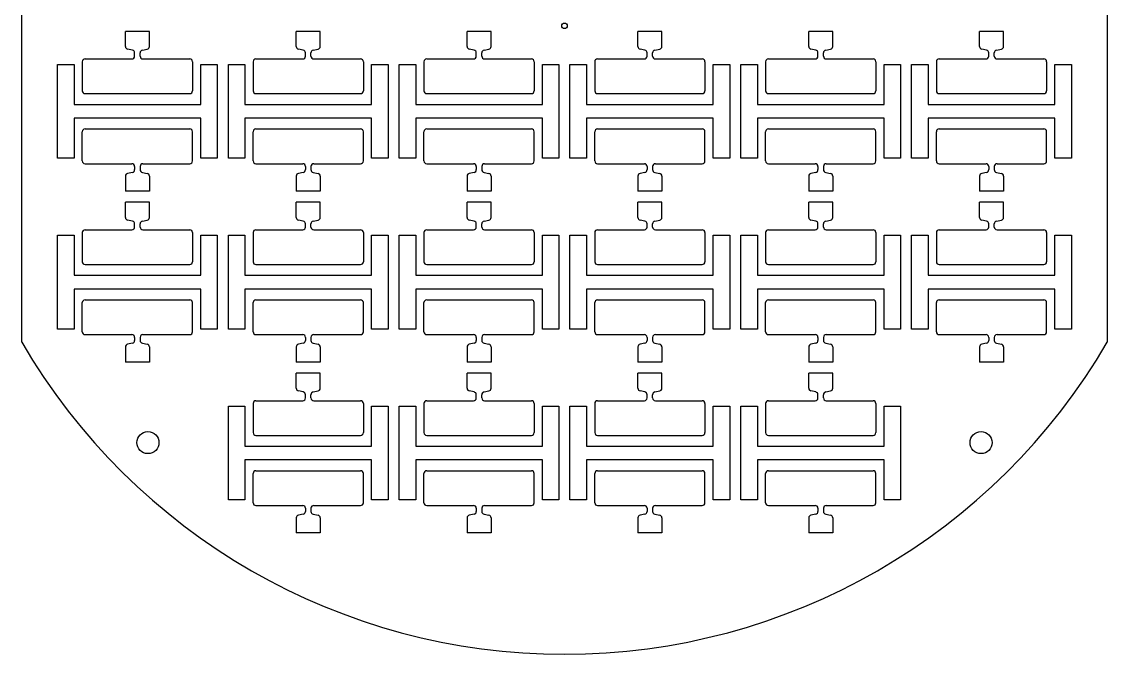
# Model space of a CAD drawing. Header units: millimetres. Extents: x 2005 to 2202, y 1694 to 1922.
# Drawn here: x 2005.4 to 2202.4, y 1693.7 to 1808.5 of the extents above; entities that cross this region are included whole.
import ezdxf

# ---------------------------------------------------------------- set-up
doc = ezdxf.new("R2010")
doc.units = ezdxf.units.MM
for name, color, linetype in [('mask_hole', 80, 'Continuous'), ('mask_outline', 10, 'Continuous'), ('mask_stencil', 30, 'Continuous')]:
    doc.layers.add(name, color=color, linetype=linetype)

msp = doc.modelspace()

# ---------------------------------------------------------------- linework, layer by layer
at = {"layer": 'mask_hole'}
for centre, radius in [((2103.89, 1807.73), 0.5), ((2028.29, 1732.13), 2), ((2179.49, 1732.13), 2)]:
    msp.add_circle(centre, radius, dxfattribs=at)
at = {"layer": 'mask_outline'}
for p, q in [((2005.39, 1750.33), (2005.39, 1865.13)), ((2202.39, 1865.11), (2202.39, 1750.34))]:
    msp.add_line(p, q, dxfattribs=at)
msp.add_arc((2103.89, 1807.73), 114, 210.2314, 329.7768, dxfattribs=at)
at = {"layer": 'mask_stencil'}
for p, q in [((2028.57, 1806.73), (2024.22, 1806.73)), ((2024.22, 1803.98), (2024.22, 1806.73)), ((2028.57, 1803.98), (2028.57, 1806.73)), ((2059.57, 1806.73), (2055.22, 1806.73)), ((2055.22, 1803.98), (2055.22, 1806.73)), ((2059.57, 1803.98), (2059.57, 1806.73)), ((2090.57, 1806.73), (2086.22, 1806.73)), ((2086.22, 1803.98), (2086.22, 1806.73)), ((2090.57, 1803.98), (2090.57, 1806.73)), ((2121.57, 1806.73), (2117.22, 1806.73)), ((2117.22, 1803.98), (2117.22, 1806.73)), ((2121.57, 1803.98), (2121.57, 1806.73)), ((2152.57, 1806.73), (2148.22, 1806.73)), ((2148.22, 1803.98), (2148.22, 1806.73)), ((2152.57, 1803.98), (2152.57, 1806.73)), ((2183.57, 1806.73), (2179.22, 1806.73)), ((2179.22, 1803.98), (2179.22, 1806.73)), ((2183.57, 1803.98), (2183.57, 1806.73)), ((2025.5, 1803.31), (2024.62, 1803.49)), ((2025.89, 1802.23), (2025.89, 1802.82)), ((2026.89, 1802.23), (2026.89, 1802.82)), ((2027.29, 1803.31), (2028.17, 1803.49)), ((2056.5, 1803.31), (2055.62, 1803.49)), ((2056.89, 1802.23), (2056.89, 1802.82)), ((2057.89, 1802.23), (2057.89, 1802.82)), ((2058.29, 1803.31), (2059.17, 1803.49)), ((2087.5, 1803.31), (2086.62, 1803.49)), ((2087.89, 1802.23), (2087.89, 1802.82)), ((2088.89, 1802.23), (2088.89, 1802.82)), ((2089.29, 1803.31), (2090.17, 1803.49)), ((2118.5, 1803.31), (2117.62, 1803.49)), ((2118.89, 1802.23), (2118.89, 1802.82)), ((2119.89, 1802.23), (2119.89, 1802.82)), ((2120.29, 1803.31), (2121.17, 1803.49)), ((2149.5, 1803.31), (2148.62, 1803.49)), ((2149.89, 1802.23), (2149.89, 1802.82)), ((2150.89, 1802.23), (2150.89, 1802.82)), ((2151.29, 1803.31), (2152.17, 1803.49)), ((2180.5, 1803.31), (2179.62, 1803.49)), ((2180.89, 1802.23), (2180.89, 1802.82)), ((2181.89, 1802.23), (2181.89, 1802.82)), ((2182.29, 1803.31), (2183.17, 1803.49)), ((2011.89, 1800.73), (2014.89, 1800.73)), ((2011.89, 1783.73), (2011.89, 1800.73)), ((2014.89, 1800.73), (2014.89, 1793.48)), ((2016.39, 1801.23), (2016.39, 1795.93)), ((2016.89, 1801.73), (2025.39, 1801.73)), ((2027.39, 1801.73), (2035.89, 1801.73)), ((2036.39, 1801.23), (2036.39, 1795.93)), ((2037.89, 1793.48), (2037.89, 1800.73)), ((2037.89, 1800.73), (2040.89, 1800.73)), ((2040.89, 1800.73), (2040.89, 1783.73)), ((2042.89, 1800.73), (2045.89, 1800.73)), ((2042.89, 1783.73), (2042.89, 1800.73)), ((2045.89, 1800.73), (2045.89, 1793.48)), ((2047.39, 1801.23), (2047.39, 1795.93)), ((2047.89, 1801.73), (2056.39, 1801.73)), ((2058.39, 1801.73), (2066.89, 1801.73)), ((2067.39, 1801.23), (2067.39, 1795.93)), ((2068.89, 1793.48), (2068.89, 1800.73)), ((2068.89, 1800.73), (2071.89, 1800.73)), ((2071.89, 1800.73), (2071.89, 1783.73)), ((2073.89, 1800.73), (2076.89, 1800.73)), ((2073.89, 1783.73), (2073.89, 1800.73)), ((2076.89, 1800.73), (2076.89, 1793.48)), ((2078.39, 1801.23), (2078.39, 1795.93)), ((2078.89, 1801.73), (2087.39, 1801.73)), ((2089.39, 1801.73), (2097.89, 1801.73)), ((2098.39, 1801.23), (2098.39, 1795.93)), ((2099.89, 1793.48), (2099.89, 1800.73)), ((2099.89, 1800.73), (2102.89, 1800.73)), ((2102.89, 1800.73), (2102.89, 1783.73)), ((2104.89, 1800.73), (2107.89, 1800.73)), ((2104.89, 1783.73), (2104.89, 1800.73)), ((2107.89, 1800.73), (2107.89, 1793.48)), ((2109.39, 1801.23), (2109.39, 1795.93)), ((2109.89, 1801.73), (2118.39, 1801.73)), ((2120.39, 1801.73), (2128.89, 1801.73)), ((2129.39, 1801.23), (2129.39, 1795.93)), ((2130.89, 1793.48), (2130.89, 1800.73)), ((2130.89, 1800.73), (2133.89, 1800.73)), ((2133.89, 1800.73), (2133.89, 1783.73)), ((2135.89, 1800.73), (2138.89, 1800.73)), ((2135.89, 1783.73), (2135.89, 1800.73)), ((2138.89, 1800.73), (2138.89, 1793.48)), ((2140.39, 1801.23), (2140.39, 1795.93)), ((2140.89, 1801.73), (2149.39, 1801.73)), ((2151.39, 1801.73), (2159.89, 1801.73)), ((2160.39, 1801.23), (2160.39, 1795.93)), ((2161.89, 1793.48), (2161.89, 1800.73)), ((2161.89, 1800.73), (2164.89, 1800.73)), ((2164.89, 1800.73), (2164.89, 1783.73)), ((2166.89, 1800.73), (2169.89, 1800.73)), ((2166.89, 1783.73), (2166.89, 1800.73)), ((2169.89, 1800.73), (2169.89, 1793.48)), ((2171.39, 1801.23), (2171.39, 1795.93)), ((2171.89, 1801.73), (2180.39, 1801.73)), ((2182.39, 1801.73), (2190.89, 1801.73)), ((2191.39, 1801.23), (2191.39, 1795.93)), ((2192.89, 1793.48), (2192.89, 1800.73)), ((2192.89, 1800.73), (2195.89, 1800.73)), ((2195.89, 1800.73), (2195.89, 1783.73)), ((2016.89, 1795.43), (2035.89, 1795.43)), ((2047.89, 1795.43), (2066.89, 1795.43)), ((2078.89, 1795.43), (2097.89, 1795.43)), ((2109.89, 1795.43), (2128.89, 1795.43)), ((2140.89, 1795.43), (2159.89, 1795.43)), ((2171.89, 1795.43), (2190.89, 1795.43)), ((2014.89, 1793.48), (2037.89, 1793.48)), ((2045.89, 1793.48), (2068.89, 1793.48)), ((2076.89, 1793.48), (2099.89, 1793.48)), ((2107.89, 1793.48), (2130.89, 1793.48)), ((2138.89, 1793.48), (2161.89, 1793.48)), ((2169.89, 1793.48), (2192.89, 1793.48)), ((2037.89, 1790.98), (2014.89, 1790.98)), ((2014.89, 1790.98), (2014.89, 1783.73)), ((2037.89, 1783.73), (2037.89, 1790.98)), ((2068.89, 1790.98), (2045.89, 1790.98)), ((2045.89, 1790.98), (2045.89, 1783.73)), ((2068.89, 1783.73), (2068.89, 1790.98)), ((2099.89, 1790.98), (2076.89, 1790.98)), ((2076.89, 1790.98), (2076.89, 1783.73)), ((2099.89, 1783.73), (2099.89, 1790.98)), ((2130.89, 1790.98), (2107.89, 1790.98)), ((2107.89, 1790.98), (2107.89, 1783.73)), ((2130.89, 1783.73), (2130.89, 1790.98)), ((2161.89, 1790.98), (2138.89, 1790.98)), ((2138.89, 1790.98), (2138.89, 1783.73)), ((2161.89, 1783.73), (2161.89, 1790.98)), ((2192.89, 1790.98), (2169.89, 1790.98)), ((2169.89, 1790.98), (2169.89, 1783.73)), ((2192.89, 1783.73), (2192.89, 1790.98)), ((2016.89, 1789.02), (2035.89, 1789.02)), ((2047.89, 1789.02), (2066.89, 1789.02)), ((2078.89, 1789.02), (2097.89, 1789.02)), ((2109.89, 1789.02), (2128.89, 1789.02)), ((2140.89, 1789.02), (2159.89, 1789.02)), ((2171.89, 1789.02), (2190.89, 1789.02)), ((2016.39, 1783.22), (2016.39, 1788.52)), ((2036.39, 1783.22), (2036.39, 1788.52)), ((2047.39, 1783.22), (2047.39, 1788.52)), ((2067.39, 1783.22), (2067.39, 1788.52)), ((2078.39, 1783.22), (2078.39, 1788.52)), ((2098.39, 1783.22), (2098.39, 1788.52)), ((2109.39, 1783.22), (2109.39, 1788.52)), ((2129.39, 1783.22), (2129.39, 1788.52)), ((2140.39, 1783.22), (2140.39, 1788.52)), ((2160.39, 1783.22), (2160.39, 1788.52)), ((2171.39, 1783.22), (2171.39, 1788.52)), ((2191.39, 1783.22), (2191.39, 1788.52)), ((2014.89, 1783.73), (2011.89, 1783.73)), ((2040.89, 1783.73), (2037.89, 1783.73)), ((2045.89, 1783.73), (2042.89, 1783.73)), ((2071.89, 1783.73), (2068.89, 1783.73)), ((2076.89, 1783.73), (2073.89, 1783.73)), ((2102.89, 1783.73), (2099.89, 1783.73)), ((2107.89, 1783.73), (2104.89, 1783.73)), ((2133.89, 1783.73), (2130.89, 1783.73)), ((2138.89, 1783.73), (2135.89, 1783.73)), ((2164.89, 1783.73), (2161.89, 1783.73)), ((2169.89, 1783.73), (2166.89, 1783.73)), ((2195.89, 1783.73), (2192.89, 1783.73)), ((2016.89, 1782.72), (2025.39, 1782.72)), ((2025.5, 1781.15), (2024.62, 1780.97)), ((2025.89, 1782.22), (2025.89, 1781.64)), ((2026.89, 1782.22), (2026.89, 1781.64)), ((2027.29, 1781.15), (2028.17, 1780.97)), ((2027.39, 1782.72), (2035.89, 1782.72)), ((2047.89, 1782.72), (2056.39, 1782.72)), ((2056.5, 1781.15), (2055.62, 1780.97)), ((2056.89, 1782.22), (2056.89, 1781.64)), ((2057.89, 1782.22), (2057.89, 1781.64)), ((2058.29, 1781.15), (2059.17, 1780.97)), ((2058.39, 1782.72), (2066.89, 1782.72)), ((2078.89, 1782.72), (2087.39, 1782.72)), ((2087.5, 1781.15), (2086.62, 1780.97)), ((2087.89, 1782.22), (2087.89, 1781.64)), ((2088.89, 1782.22), (2088.89, 1781.64)), ((2089.29, 1781.15), (2090.17, 1780.97)), ((2089.39, 1782.72), (2097.89, 1782.72)), ((2109.89, 1782.72), (2118.39, 1782.72)), ((2118.5, 1781.15), (2117.62, 1780.97)), ((2118.89, 1782.22), (2118.89, 1781.64)), ((2119.89, 1782.22), (2119.89, 1781.64)), ((2120.29, 1781.15), (2121.17, 1780.97)), ((2120.39, 1782.72), (2128.89, 1782.72)), ((2140.89, 1782.72), (2149.39, 1782.72)), ((2149.5, 1781.15), (2148.62, 1780.97)), ((2149.89, 1782.22), (2149.89, 1781.64)), ((2150.89, 1782.22), (2150.89, 1781.64)), ((2151.29, 1781.15), (2152.17, 1780.97)), ((2151.39, 1782.72), (2159.89, 1782.72)), ((2171.89, 1782.72), (2180.39, 1782.72)), ((2180.5, 1781.15), (2179.62, 1780.97)), ((2180.89, 1782.22), (2180.89, 1781.64)), ((2181.89, 1782.22), (2181.89, 1781.64)), ((2182.29, 1781.15), (2183.17, 1780.97)), ((2182.39, 1782.72), (2190.89, 1782.72)), ((2024.22, 1780.48), (2024.22, 1777.73)), ((2028.57, 1780.48), (2028.57, 1777.73)), ((2055.22, 1780.48), (2055.22, 1777.73)), ((2059.57, 1780.48), (2059.57, 1777.73)), ((2086.22, 1780.48), (2086.22, 1777.73)), ((2090.57, 1780.48), (2090.57, 1777.73)), ((2117.22, 1780.48), (2117.22, 1777.73)), ((2121.57, 1780.48), (2121.57, 1777.73)), ((2148.22, 1780.48), (2148.22, 1777.73)), ((2152.57, 1780.48), (2152.57, 1777.73)), ((2179.22, 1780.48), (2179.22, 1777.73)), ((2183.57, 1780.48), (2183.57, 1777.73)), ((2028.57, 1777.73), (2024.22, 1777.73)), ((2059.57, 1777.73), (2055.22, 1777.73)), ((2090.57, 1777.73), (2086.22, 1777.73)), ((2121.57, 1777.73), (2117.22, 1777.73)), ((2152.57, 1777.73), (2148.22, 1777.73)), ((2183.57, 1777.73), (2179.22, 1777.73)), ((2028.57, 1775.73), (2024.22, 1775.73)), ((2024.22, 1772.98), (2024.22, 1775.73)), ((2028.57, 1772.98), (2028.57, 1775.73)), ((2059.57, 1775.73), (2055.22, 1775.73)), ((2055.22, 1772.98), (2055.22, 1775.73)), ((2059.57, 1772.98), (2059.57, 1775.73)), ((2090.57, 1775.73), (2086.22, 1775.73)), ((2086.22, 1772.98), (2086.22, 1775.73)), ((2090.57, 1772.98), (2090.57, 1775.73)), ((2121.57, 1775.73), (2117.22, 1775.73)), ((2117.22, 1772.98), (2117.22, 1775.73)), ((2121.57, 1772.98), (2121.57, 1775.73)), ((2152.57, 1775.73), (2148.22, 1775.73)), ((2148.22, 1772.98), (2148.22, 1775.73)), ((2152.57, 1772.98), (2152.57, 1775.73)), ((2183.57, 1775.73), (2179.22, 1775.73)), ((2179.22, 1772.98), (2179.22, 1775.73)), ((2183.57, 1772.98), (2183.57, 1775.73)), ((2025.5, 1772.31), (2024.62, 1772.49)), ((2025.89, 1771.23), (2025.89, 1771.82)), ((2026.89, 1771.23), (2026.89, 1771.82)), ((2027.29, 1772.31), (2028.17, 1772.49)), ((2056.5, 1772.31), (2055.62, 1772.49)), ((2056.89, 1771.23), (2056.89, 1771.82)), ((2057.89, 1771.23), (2057.89, 1771.82)), ((2058.29, 1772.31), (2059.17, 1772.49)), ((2087.5, 1772.31), (2086.62, 1772.49)), ((2087.89, 1771.23), (2087.89, 1771.82)), ((2088.89, 1771.23), (2088.89, 1771.82)), ((2089.29, 1772.31), (2090.17, 1772.49)), ((2118.5, 1772.31), (2117.62, 1772.49)), ((2118.89, 1771.23), (2118.89, 1771.82)), ((2119.89, 1771.23), (2119.89, 1771.82)), ((2120.29, 1772.31), (2121.17, 1772.49)), ((2149.5, 1772.31), (2148.62, 1772.49)), ((2149.89, 1771.23), (2149.89, 1771.82)), ((2150.89, 1771.23), (2150.89, 1771.82)), ((2151.29, 1772.31), (2152.17, 1772.49)), ((2180.5, 1772.31), (2179.62, 1772.49)), ((2180.89, 1771.23), (2180.89, 1771.82)), ((2181.89, 1771.23), (2181.89, 1771.82)), ((2182.29, 1772.31), (2183.17, 1772.49)), ((2011.89, 1769.73), (2014.89, 1769.73)), ((2011.89, 1752.73), (2011.89, 1769.73)), ((2014.89, 1769.73), (2014.89, 1762.48)), ((2016.39, 1770.23), (2016.39, 1764.93)), ((2016.89, 1770.73), (2025.39, 1770.73)), ((2027.39, 1770.73), (2035.89, 1770.73)), ((2036.39, 1770.23), (2036.39, 1764.93)), ((2037.89, 1762.48), (2037.89, 1769.73)), ((2037.89, 1769.73), (2040.89, 1769.73)), ((2040.89, 1769.73), (2040.89, 1752.73)), ((2042.89, 1769.73), (2045.89, 1769.73)), ((2042.89, 1752.73), (2042.89, 1769.73)), ((2045.89, 1769.73), (2045.89, 1762.48)), ((2047.39, 1770.23), (2047.39, 1764.93)), ((2047.89, 1770.73), (2056.39, 1770.73)), ((2058.39, 1770.73), (2066.89, 1770.73)), ((2067.39, 1770.23), (2067.39, 1764.93)), ((2068.89, 1762.48), (2068.89, 1769.73)), ((2068.89, 1769.73), (2071.89, 1769.73)), ((2071.89, 1769.73), (2071.89, 1752.73)), ((2073.89, 1769.73), (2076.89, 1769.73)), ((2073.89, 1752.73), (2073.89, 1769.73)), ((2076.89, 1769.73), (2076.89, 1762.48)), ((2078.39, 1770.23), (2078.39, 1764.93)), ((2078.89, 1770.73), (2087.39, 1770.73)), ((2089.39, 1770.73), (2097.89, 1770.73)), ((2098.39, 1770.23), (2098.39, 1764.93)), ((2099.89, 1762.48), (2099.89, 1769.73)), ((2099.89, 1769.73), (2102.89, 1769.73)), ((2102.89, 1769.73), (2102.89, 1752.73)), ((2104.89, 1769.73), (2107.89, 1769.73)), ((2104.89, 1752.73), (2104.89, 1769.73)), ((2107.89, 1769.73), (2107.89, 1762.48)), ((2109.39, 1770.23), (2109.39, 1764.93)), ((2109.89, 1770.73), (2118.39, 1770.73)), ((2120.39, 1770.73), (2128.89, 1770.73)), ((2129.39, 1770.23), (2129.39, 1764.93)), ((2130.89, 1762.48), (2130.89, 1769.73)), ((2130.89, 1769.73), (2133.89, 1769.73)), ((2133.89, 1769.73), (2133.89, 1752.73)), ((2135.89, 1769.73), (2138.89, 1769.73)), ((2135.89, 1752.73), (2135.89, 1769.73)), ((2138.89, 1769.73), (2138.89, 1762.48)), ((2140.39, 1770.23), (2140.39, 1764.93)), ((2140.89, 1770.73), (2149.39, 1770.73)), ((2151.39, 1770.73), (2159.89, 1770.73)), ((2160.39, 1770.23), (2160.39, 1764.93)), ((2161.89, 1762.48), (2161.89, 1769.73)), ((2161.89, 1769.73), (2164.89, 1769.73)), ((2164.89, 1769.73), (2164.89, 1752.73)), ((2166.89, 1769.73), (2169.89, 1769.73)), ((2166.89, 1752.73), (2166.89, 1769.73)), ((2169.89, 1769.73), (2169.89, 1762.48)), ((2171.39, 1770.23), (2171.39, 1764.93)), ((2171.89, 1770.73), (2180.39, 1770.73)), ((2182.39, 1770.73), (2190.89, 1770.73)), ((2191.39, 1770.23), (2191.39, 1764.93)), ((2192.89, 1762.48), (2192.89, 1769.73)), ((2192.89, 1769.73), (2195.89, 1769.73)), ((2195.89, 1769.73), (2195.89, 1752.73)), ((2016.89, 1764.43), (2035.89, 1764.43)), ((2047.89, 1764.43), (2066.89, 1764.43)), ((2078.89, 1764.43), (2097.89, 1764.43)), ((2109.89, 1764.43), (2128.89, 1764.43)), ((2140.89, 1764.43), (2159.89, 1764.43)), ((2171.89, 1764.43), (2190.89, 1764.43)), ((2014.89, 1762.48), (2037.89, 1762.48)), ((2045.89, 1762.48), (2068.89, 1762.48)), ((2076.89, 1762.48), (2099.89, 1762.48)), ((2107.89, 1762.48), (2130.89, 1762.48)), ((2138.89, 1762.48), (2161.89, 1762.48)), ((2169.89, 1762.48), (2192.89, 1762.48)), ((2037.89, 1759.98), (2014.89, 1759.98)), ((2014.89, 1759.98), (2014.89, 1752.73)), ((2037.89, 1752.73), (2037.89, 1759.98)), ((2068.89, 1759.98), (2045.89, 1759.98)), ((2045.89, 1759.98), (2045.89, 1752.73)), ((2068.89, 1752.73), (2068.89, 1759.98)), ((2099.89, 1759.98), (2076.89, 1759.98)), ((2076.89, 1759.98), (2076.89, 1752.73)), ((2099.89, 1752.73), (2099.89, 1759.98)), ((2130.89, 1759.98), (2107.89, 1759.98)), ((2107.89, 1759.98), (2107.89, 1752.73)), ((2130.89, 1752.73), (2130.89, 1759.98)), ((2161.89, 1759.98), (2138.89, 1759.98)), ((2138.89, 1759.98), (2138.89, 1752.73)), ((2161.89, 1752.73), (2161.89, 1759.98)), ((2192.89, 1759.98), (2169.89, 1759.98)), ((2169.89, 1759.98), (2169.89, 1752.73)), ((2192.89, 1752.73), (2192.89, 1759.98)), ((2016.39, 1752.22), (2016.39, 1757.52)), ((2016.89, 1758.02), (2035.89, 1758.02)), ((2036.39, 1752.22), (2036.39, 1757.52)), ((2047.39, 1752.22), (2047.39, 1757.52)), ((2047.89, 1758.02), (2066.89, 1758.02)), ((2067.39, 1752.22), (2067.39, 1757.52)), ((2078.39, 1752.22), (2078.39, 1757.52)), ((2078.89, 1758.02), (2097.89, 1758.02)), ((2098.39, 1752.22), (2098.39, 1757.52)), ((2109.39, 1752.22), (2109.39, 1757.52)), ((2109.89, 1758.02), (2128.89, 1758.02)), ((2129.39, 1752.22), (2129.39, 1757.52)), ((2140.39, 1752.22), (2140.39, 1757.52)), ((2140.89, 1758.02), (2159.89, 1758.02)), ((2160.39, 1752.22), (2160.39, 1757.52)), ((2171.39, 1752.22), (2171.39, 1757.52)), ((2171.89, 1758.02), (2190.89, 1758.02)), ((2191.39, 1752.22), (2191.39, 1757.52)), ((2014.89, 1752.73), (2011.89, 1752.73)), ((2016.89, 1751.72), (2025.39, 1751.72)), ((2027.39, 1751.72), (2035.89, 1751.72)), ((2040.89, 1752.73), (2037.89, 1752.73)), ((2045.89, 1752.73), (2042.89, 1752.73)), ((2047.89, 1751.72), (2056.39, 1751.72)), ((2058.39, 1751.72), (2066.89, 1751.72)), ((2071.89, 1752.73), (2068.89, 1752.73)), ((2076.89, 1752.73), (2073.89, 1752.73)), ((2078.89, 1751.72), (2087.39, 1751.72)), ((2089.39, 1751.72), (2097.89, 1751.72)), ((2102.89, 1752.73), (2099.89, 1752.73)), ((2107.89, 1752.73), (2104.89, 1752.73)), ((2109.89, 1751.72), (2118.39, 1751.72)), ((2120.39, 1751.72), (2128.89, 1751.72)), ((2133.89, 1752.73), (2130.89, 1752.73)), ((2138.89, 1752.73), (2135.89, 1752.73)), ((2140.89, 1751.72), (2149.39, 1751.72)), ((2151.39, 1751.72), (2159.89, 1751.72)), ((2164.89, 1752.73), (2161.89, 1752.73)), ((2169.89, 1752.73), (2166.89, 1752.73)), ((2171.89, 1751.72), (2180.39, 1751.72)), ((2182.39, 1751.72), (2190.89, 1751.72)), ((2195.89, 1752.73), (2192.89, 1752.73)), ((2024.22, 1749.48), (2024.22, 1746.73)), ((2025.5, 1750.15), (2024.62, 1749.97)), ((2025.89, 1751.22), (2025.89, 1750.64)), ((2026.89, 1751.22), (2026.89, 1750.64)), ((2027.29, 1750.15), (2028.17, 1749.97)), ((2028.57, 1749.48), (2028.57, 1746.73)), ((2055.22, 1749.48), (2055.22, 1746.73)), ((2056.5, 1750.15), (2055.62, 1749.97)), ((2056.89, 1751.22), (2056.89, 1750.64)), ((2057.89, 1751.22), (2057.89, 1750.64)), ((2058.29, 1750.15), (2059.17, 1749.97)), ((2059.57, 1749.48), (2059.57, 1746.73)), ((2086.22, 1749.48), (2086.22, 1746.73)), ((2087.5, 1750.15), (2086.62, 1749.97)), ((2087.89, 1751.22), (2087.89, 1750.64)), ((2088.89, 1751.22), (2088.89, 1750.64)), ((2089.29, 1750.15), (2090.17, 1749.97)), ((2090.57, 1749.48), (2090.57, 1746.73)), ((2117.22, 1749.48), (2117.22, 1746.73)), ((2118.5, 1750.15), (2117.62, 1749.97)), ((2118.89, 1751.22), (2118.89, 1750.64)), ((2119.89, 1751.22), (2119.89, 1750.64)), ((2120.29, 1750.15), (2121.17, 1749.97)), ((2121.57, 1749.48), (2121.57, 1746.73)), ((2148.22, 1749.48), (2148.22, 1746.73)), ((2149.5, 1750.15), (2148.62, 1749.97)), ((2149.89, 1751.22), (2149.89, 1750.64)), ((2150.89, 1751.22), (2150.89, 1750.64)), ((2151.29, 1750.15), (2152.17, 1749.97)), ((2152.57, 1749.48), (2152.57, 1746.73)), ((2179.22, 1749.48), (2179.22, 1746.73)), ((2180.5, 1750.15), (2179.62, 1749.97)), ((2180.89, 1751.22), (2180.89, 1750.64)), ((2181.89, 1751.22), (2181.89, 1750.64)), ((2182.29, 1750.15), (2183.17, 1749.97)), ((2183.57, 1749.48), (2183.57, 1746.73)), ((2028.57, 1746.73), (2024.22, 1746.73)), ((2059.57, 1746.73), (2055.22, 1746.73)), ((2090.57, 1746.73), (2086.22, 1746.73)), ((2121.57, 1746.73), (2117.22, 1746.73)), ((2152.57, 1746.73), (2148.22, 1746.73)), ((2183.57, 1746.73), (2179.22, 1746.73)), ((2059.57, 1744.73), (2055.22, 1744.73)), ((2055.22, 1741.98), (2055.22, 1744.73)), ((2059.57, 1741.98), (2059.57, 1744.73)), ((2090.57, 1744.73), (2086.22, 1744.73)), ((2086.22, 1741.98), (2086.22, 1744.73)), ((2090.57, 1741.98), (2090.57, 1744.73)), ((2121.57, 1744.73), (2117.22, 1744.73)), ((2117.22, 1741.98), (2117.22, 1744.73)), ((2121.57, 1741.98), (2121.57, 1744.73)), ((2152.57, 1744.73), (2148.22, 1744.73)), ((2148.22, 1741.98), (2148.22, 1744.73)), ((2152.57, 1741.98), (2152.57, 1744.73)), ((2056.5, 1741.31), (2055.62, 1741.49)), ((2058.29, 1741.31), (2059.17, 1741.49)), ((2087.5, 1741.31), (2086.62, 1741.49)), ((2089.29, 1741.31), (2090.17, 1741.49)), ((2118.5, 1741.31), (2117.62, 1741.49)), ((2120.29, 1741.31), (2121.17, 1741.49)), ((2149.5, 1741.31), (2148.62, 1741.49)), ((2151.29, 1741.31), (2152.17, 1741.49)), ((2047.89, 1739.73), (2056.39, 1739.73)), ((2056.89, 1740.23), (2056.89, 1740.82)), ((2057.89, 1740.23), (2057.89, 1740.82)), ((2058.39, 1739.73), (2066.89, 1739.73)), ((2078.89, 1739.73), (2087.39, 1739.73)), ((2087.89, 1740.23), (2087.89, 1740.82)), ((2088.89, 1740.23), (2088.89, 1740.82)), ((2089.39, 1739.73), (2097.89, 1739.73)), ((2109.89, 1739.73), (2118.39, 1739.73)), ((2118.89, 1740.23), (2118.89, 1740.82)), ((2119.89, 1740.23), (2119.89, 1740.82)), ((2120.39, 1739.73), (2128.89, 1739.73)), ((2140.89, 1739.73), (2149.39, 1739.73)), ((2149.89, 1740.23), (2149.89, 1740.82)), ((2150.89, 1740.23), (2150.89, 1740.82)), ((2151.39, 1739.73), (2159.89, 1739.73)), ((2042.89, 1738.73), (2045.89, 1738.73)), ((2042.89, 1721.73), (2042.89, 1738.73)), ((2045.89, 1738.73), (2045.89, 1731.48)), ((2047.39, 1739.23), (2047.39, 1733.93)), ((2067.39, 1739.23), (2067.39, 1733.93)), ((2068.89, 1731.48), (2068.89, 1738.73)), ((2068.89, 1738.73), (2071.89, 1738.73)), ((2071.89, 1738.73), (2071.89, 1721.73)), ((2073.89, 1738.73), (2076.89, 1738.73)), ((2073.89, 1721.73), (2073.89, 1738.73)), ((2076.89, 1738.73), (2076.89, 1731.48)), ((2078.39, 1739.23), (2078.39, 1733.93)), ((2098.39, 1739.23), (2098.39, 1733.93)), ((2099.89, 1731.48), (2099.89, 1738.73)), ((2099.89, 1738.73), (2102.89, 1738.73)), ((2102.89, 1738.73), (2102.89, 1721.73)), ((2104.89, 1738.73), (2107.89, 1738.73)), ((2104.89, 1721.73), (2104.89, 1738.73)), ((2107.89, 1738.73), (2107.89, 1731.48)), ((2109.39, 1739.23), (2109.39, 1733.93)), ((2129.39, 1739.23), (2129.39, 1733.93)), ((2130.89, 1731.48), (2130.89, 1738.73)), ((2130.89, 1738.73), (2133.89, 1738.73)), ((2133.89, 1738.73), (2133.89, 1721.73)), ((2135.89, 1738.73), (2138.89, 1738.73)), ((2135.89, 1721.73), (2135.89, 1738.73)), ((2138.89, 1738.73), (2138.89, 1731.48)), ((2140.39, 1739.23), (2140.39, 1733.93)), ((2160.39, 1739.23), (2160.39, 1733.93)), ((2161.89, 1731.48), (2161.89, 1738.73)), ((2161.89, 1738.73), (2164.89, 1738.73)), ((2164.89, 1738.73), (2164.89, 1721.73)), ((2047.89, 1733.43), (2066.89, 1733.43)), ((2078.89, 1733.43), (2097.89, 1733.43)), ((2109.89, 1733.43), (2128.89, 1733.43)), ((2140.89, 1733.43), (2159.89, 1733.43)), ((2045.89, 1731.48), (2068.89, 1731.48)), ((2076.89, 1731.48), (2099.89, 1731.48)), ((2107.89, 1731.48), (2130.89, 1731.48)), ((2138.89, 1731.48), (2161.89, 1731.48)), ((2068.89, 1728.98), (2045.89, 1728.98)), ((2045.89, 1728.98), (2045.89, 1721.73)), ((2068.89, 1721.73), (2068.89, 1728.98)), ((2099.89, 1728.98), (2076.89, 1728.98)), ((2076.89, 1728.98), (2076.89, 1721.73)), ((2099.89, 1721.73), (2099.89, 1728.98)), ((2130.89, 1728.98), (2107.89, 1728.98)), ((2107.89, 1728.98), (2107.89, 1721.73)), ((2130.89, 1721.73), (2130.89, 1728.98)), ((2161.89, 1728.98), (2138.89, 1728.98)), ((2138.89, 1728.98), (2138.89, 1721.73)), ((2161.89, 1721.73), (2161.89, 1728.98)), ((2047.39, 1721.22), (2047.39, 1726.52)), ((2047.89, 1727.02), (2066.89, 1727.02)), ((2067.39, 1721.22), (2067.39, 1726.52)), ((2078.39, 1721.22), (2078.39, 1726.52)), ((2078.89, 1727.02), (2097.89, 1727.02)), ((2098.39, 1721.22), (2098.39, 1726.52)), ((2109.39, 1721.22), (2109.39, 1726.52)), ((2109.89, 1727.02), (2128.89, 1727.02)), ((2129.39, 1721.22), (2129.39, 1726.52)), ((2140.39, 1721.22), (2140.39, 1726.52)), ((2140.89, 1727.02), (2159.89, 1727.02)), ((2160.39, 1721.22), (2160.39, 1726.52)), ((2045.89, 1721.73), (2042.89, 1721.73)), ((2047.89, 1720.72), (2056.39, 1720.72)), ((2056.89, 1720.22), (2056.89, 1719.64)), ((2057.89, 1720.22), (2057.89, 1719.64)), ((2058.39, 1720.72), (2066.89, 1720.72)), ((2071.89, 1721.73), (2068.89, 1721.73)), ((2076.89, 1721.73), (2073.89, 1721.73)), ((2078.89, 1720.72), (2087.39, 1720.72)), ((2087.89, 1720.22), (2087.89, 1719.64)), ((2088.89, 1720.22), (2088.89, 1719.64)), ((2089.39, 1720.72), (2097.89, 1720.72)), ((2102.89, 1721.73), (2099.89, 1721.73)), ((2107.89, 1721.73), (2104.89, 1721.73)), ((2109.89, 1720.72), (2118.39, 1720.72)), ((2118.89, 1720.22), (2118.89, 1719.64)), ((2119.89, 1720.22), (2119.89, 1719.64)), ((2120.39, 1720.72), (2128.89, 1720.72)), ((2133.89, 1721.73), (2130.89, 1721.73)), ((2138.89, 1721.73), (2135.89, 1721.73)), ((2140.89, 1720.72), (2149.39, 1720.72)), ((2149.89, 1720.22), (2149.89, 1719.64)), ((2150.89, 1720.22), (2150.89, 1719.64)), ((2151.39, 1720.72), (2159.89, 1720.72)), ((2164.89, 1721.73), (2161.89, 1721.73)), ((2055.22, 1718.48), (2055.22, 1715.73)), ((2056.5, 1719.15), (2055.62, 1718.97)), ((2058.29, 1719.15), (2059.17, 1718.97)), ((2059.57, 1718.48), (2059.57, 1715.73)), ((2086.22, 1718.48), (2086.22, 1715.73)), ((2087.5, 1719.15), (2086.62, 1718.97)), ((2089.29, 1719.15), (2090.17, 1718.97)), ((2090.57, 1718.48), (2090.57, 1715.73)), ((2117.22, 1718.48), (2117.22, 1715.73)), ((2118.5, 1719.15), (2117.62, 1718.97)), ((2120.29, 1719.15), (2121.17, 1718.97)), ((2121.57, 1718.48), (2121.57, 1715.73)), ((2148.22, 1718.48), (2148.22, 1715.73)), ((2149.5, 1719.15), (2148.62, 1718.97)), ((2151.29, 1719.15), (2152.17, 1718.97)), ((2152.57, 1718.48), (2152.57, 1715.73)), ((2059.57, 1715.73), (2055.22, 1715.73)), ((2090.57, 1715.73), (2086.22, 1715.73)), ((2121.57, 1715.73), (2117.22, 1715.73)), ((2152.57, 1715.73), (2148.22, 1715.73))]:
    msp.add_line(p, q, dxfattribs=at)
for centre, start, end in [((2024.72, 1803.98), 179.9999, 258.3426), ((2025.39, 1802.82), 359.9999, 78.3426), ((2027.39, 1802.82), 101.6571, 179.9986), ((2028.07, 1803.98), 281.6571, 359.9999), ((2055.72, 1803.98), 179.9999, 258.3426), ((2056.39, 1802.82), 359.9999, 78.3426), ((2058.39, 1802.82), 101.6571, 179.9986), ((2059.07, 1803.98), 281.6571, 359.9999), ((2086.72, 1803.98), 179.9999, 258.3426), ((2087.39, 1802.82), 359.9999, 78.3426), ((2089.39, 1802.82), 101.6571, 179.9986), ((2090.07, 1803.98), 281.6571, 359.9999), ((2117.72, 1803.98), 179.9999, 258.3426), ((2118.39, 1802.82), 359.9999, 78.3426), ((2120.39, 1802.82), 101.6571, 179.9986), ((2121.07, 1803.98), 281.6571, 359.9999), ((2148.72, 1803.98), 179.9999, 258.3426), ((2149.39, 1802.82), 359.9999, 78.3426), ((2151.39, 1802.82), 101.6571, 179.9986), ((2152.07, 1803.98), 281.6571, 359.9999), ((2179.72, 1803.98), 179.9999, 258.3426), ((2180.39, 1802.82), 359.9999, 78.3426), ((2182.39, 1802.82), 101.6571, 179.9986), ((2183.07, 1803.98), 281.6571, 359.9999), ((2016.89, 1801.23), 89.9999, 179.9999), ((2025.39, 1802.23), 269.9999, 359.9999), ((2027.39, 1802.23), 179.9999, 269.9999), ((2035.89, 1801.23), 359.9999, 89.9999), ((2047.89, 1801.23), 89.9999, 179.9999), ((2056.39, 1802.23), 269.9999, 359.9999), ((2058.39, 1802.23), 179.9999, 269.9999), ((2066.89, 1801.23), 359.9999, 89.9999), ((2078.89, 1801.23), 89.9999, 179.9999), ((2087.39, 1802.23), 269.9999, 359.9999), ((2089.39, 1802.23), 179.9999, 269.9999), ((2097.89, 1801.23), 359.9999, 89.9999), ((2109.89, 1801.23), 89.9999, 179.9999), ((2118.39, 1802.23), 269.9999, 359.9999), ((2120.39, 1802.23), 179.9999, 269.9999), ((2128.89, 1801.23), 359.9999, 89.9999), ((2140.89, 1801.23), 89.9999, 179.9999), ((2149.39, 1802.23), 269.9999, 359.9999), ((2151.39, 1802.23), 179.9999, 269.9999), ((2159.89, 1801.23), 359.9999, 89.9999), ((2171.89, 1801.23), 89.9999, 179.9999), ((2180.39, 1802.23), 269.9999, 359.9999), ((2182.39, 1802.23), 179.9999, 269.9999), ((2190.89, 1801.23), 359.9999, 89.9999), ((2016.89, 1795.93), 179.9999, 269.9999), ((2035.89, 1795.93), 269.9999, 359.9999), ((2047.89, 1795.93), 179.9999, 269.9999), ((2066.89, 1795.93), 269.9999, 359.9999), ((2078.89, 1795.93), 179.9999, 269.9999), ((2097.89, 1795.93), 269.9999, 359.9999), ((2109.89, 1795.93), 179.9999, 269.9999), ((2128.89, 1795.93), 269.9999, 359.9999), ((2140.89, 1795.93), 179.9999, 269.9999), ((2159.89, 1795.93), 269.9999, 359.9999), ((2171.89, 1795.93), 179.9999, 269.9999), ((2190.89, 1795.93), 269.9999, 359.9999), ((2016.89, 1788.52), 90, 180), ((2035.89, 1788.52), 0, 90), ((2047.89, 1788.52), 90, 180), ((2066.89, 1788.52), 0, 90), ((2078.89, 1788.52), 90, 180), ((2097.89, 1788.52), 0, 90), ((2109.89, 1788.52), 90, 180), ((2128.89, 1788.52), 0, 90), ((2140.89, 1788.52), 90, 180), ((2159.89, 1788.52), 0, 90), ((2171.89, 1788.52), 90, 180), ((2190.89, 1788.52), 0, 90), ((2016.89, 1783.22), 180, 270), ((2035.89, 1783.22), 270, 0), ((2047.89, 1783.22), 180, 270), ((2066.89, 1783.22), 270, 0), ((2078.89, 1783.22), 180, 270), ((2097.89, 1783.22), 270, 0), ((2109.89, 1783.22), 180, 270), ((2128.89, 1783.22), 270, 0), ((2140.89, 1783.22), 180, 270), ((2159.89, 1783.22), 270, 0), ((2171.89, 1783.22), 180, 270), ((2190.89, 1783.22), 270, 0), ((2024.72, 1780.48), 101.6572, 180), ((2025.39, 1782.22), 0, 90), ((2025.39, 1781.64), 281.6572, 0), ((2027.39, 1782.22), 90, 180), ((2027.39, 1781.64), 180.0012, 258.3428), ((2028.07, 1780.48), 0, 78.3428), ((2055.72, 1780.48), 101.6572, 180), ((2056.39, 1782.22), 0, 90), ((2056.39, 1781.64), 281.6572, 0), ((2058.39, 1782.22), 90, 180), ((2058.39, 1781.64), 180.0012, 258.3428), ((2059.07, 1780.48), 0, 78.3428), ((2086.72, 1780.48), 101.6572, 180), ((2087.39, 1782.22), 0, 90), ((2087.39, 1781.64), 281.6572, 0), ((2089.39, 1782.22), 90, 180), ((2089.39, 1781.64), 180.0012, 258.3428), ((2090.07, 1780.48), 0, 78.3428), ((2117.72, 1780.48), 101.6572, 180), ((2118.39, 1782.22), 0, 90), ((2118.39, 1781.64), 281.6572, 0), ((2120.39, 1782.22), 90, 180), ((2120.39, 1781.64), 180.0012, 258.3428), ((2121.07, 1780.48), 0, 78.3428), ((2148.72, 1780.48), 101.6572, 180), ((2149.39, 1782.22), 0, 90), ((2149.39, 1781.64), 281.6572, 0), ((2151.39, 1782.22), 90, 180), ((2151.39, 1781.64), 180.0012, 258.3428), ((2152.07, 1780.48), 0, 78.3428), ((2179.72, 1780.48), 101.6572, 180), ((2180.39, 1782.22), 0, 90), ((2180.39, 1781.64), 281.6572, 0), ((2182.39, 1782.22), 90, 180), ((2182.39, 1781.64), 180.0012, 258.3428), ((2183.07, 1780.48), 0, 78.3428), ((2024.72, 1772.98), 179.9999, 258.3426), ((2025.39, 1771.23), 269.9999, 359.9999), ((2025.39, 1771.82), 359.9999, 78.3426), ((2027.39, 1771.82), 101.6571, 179.9986), ((2027.39, 1771.23), 179.9999, 269.9999), ((2028.07, 1772.98), 281.6571, 359.9999), ((2055.72, 1772.98), 179.9999, 258.3426), ((2056.39, 1771.23), 269.9999, 359.9999), ((2056.39, 1771.82), 359.9999, 78.3426), ((2058.39, 1771.82), 101.6571, 179.9986), ((2058.39, 1771.23), 179.9999, 269.9999), ((2059.07, 1772.98), 281.6571, 359.9999), ((2086.72, 1772.98), 179.9999, 258.3426), ((2087.39, 1771.23), 269.9999, 359.9999), ((2087.39, 1771.82), 359.9999, 78.3426), ((2089.39, 1771.82), 101.6571, 179.9986), ((2089.39, 1771.23), 179.9999, 269.9999), ((2090.07, 1772.98), 281.6571, 359.9999), ((2117.72, 1772.98), 179.9999, 258.3426), ((2118.39, 1771.23), 269.9999, 359.9999), ((2118.39, 1771.82), 359.9999, 78.3426), ((2120.39, 1771.82), 101.6571, 179.9986), ((2120.39, 1771.23), 179.9999, 269.9999), ((2121.07, 1772.98), 281.6571, 359.9999), ((2148.72, 1772.98), 179.9999, 258.3426), ((2149.39, 1771.23), 269.9999, 359.9999), ((2149.39, 1771.82), 359.9999, 78.3426), ((2151.39, 1771.82), 101.6571, 179.9986), ((2151.39, 1771.23), 179.9999, 269.9999), ((2152.07, 1772.98), 281.6571, 359.9999), ((2179.72, 1772.98), 179.9999, 258.3426), ((2180.39, 1771.23), 269.9999, 359.9999), ((2180.39, 1771.82), 359.9999, 78.3426), ((2182.39, 1771.82), 101.6571, 179.9986), ((2182.39, 1771.23), 179.9999, 269.9999), ((2183.07, 1772.98), 281.6571, 359.9999), ((2016.89, 1770.23), 89.9999, 179.9999), ((2035.89, 1770.23), 359.9999, 89.9999), ((2047.89, 1770.23), 89.9999, 179.9999), ((2066.89, 1770.23), 359.9999, 89.9999), ((2078.89, 1770.23), 89.9999, 179.9999), ((2097.89, 1770.23), 359.9999, 89.9999), ((2109.89, 1770.23), 89.9999, 179.9999), ((2128.89, 1770.23), 359.9999, 89.9999), ((2140.89, 1770.23), 89.9999, 179.9999), ((2159.89, 1770.23), 359.9999, 89.9999), ((2171.89, 1770.23), 89.9999, 179.9999), ((2190.89, 1770.23), 359.9999, 89.9999), ((2016.89, 1764.93), 179.9999, 269.9999), ((2035.89, 1764.93), 269.9999, 359.9999), ((2047.89, 1764.93), 179.9999, 269.9999), ((2066.89, 1764.93), 269.9999, 359.9999), ((2078.89, 1764.93), 179.9999, 269.9999), ((2097.89, 1764.93), 269.9999, 359.9999), ((2109.89, 1764.93), 179.9999, 269.9999), ((2128.89, 1764.93), 269.9999, 359.9999), ((2140.89, 1764.93), 179.9999, 269.9999), ((2159.89, 1764.93), 269.9999, 359.9999), ((2171.89, 1764.93), 179.9999, 269.9999), ((2190.89, 1764.93), 269.9999, 359.9999), ((2016.89, 1757.52), 90, 180), ((2035.89, 1757.52), 0, 90), ((2047.89, 1757.52), 90, 180), ((2066.89, 1757.52), 0, 90), ((2078.89, 1757.52), 90, 180), ((2097.89, 1757.52), 0, 90), ((2109.89, 1757.52), 90, 180), ((2128.89, 1757.52), 0, 90), ((2140.89, 1757.52), 90, 180), ((2159.89, 1757.52), 0, 90), ((2171.89, 1757.52), 90, 180), ((2190.89, 1757.52), 0, 90), ((2016.89, 1752.22), 180, 270), ((2025.39, 1751.22), 0, 90), ((2027.39, 1751.22), 90, 180), ((2035.89, 1752.22), 270, 0), ((2047.89, 1752.22), 180, 270), ((2056.39, 1751.22), 0, 90), ((2058.39, 1751.22), 90, 180), ((2066.89, 1752.22), 270, 0), ((2078.89, 1752.22), 180, 270), ((2087.39, 1751.22), 0, 90), ((2089.39, 1751.22), 90, 180), ((2097.89, 1752.22), 270, 0), ((2109.89, 1752.22), 180, 270), ((2118.39, 1751.22), 0, 90), ((2120.39, 1751.22), 90, 180), ((2128.89, 1752.22), 270, 0), ((2140.89, 1752.22), 180, 270), ((2149.39, 1751.22), 0, 90), ((2151.39, 1751.22), 90, 180), ((2159.89, 1752.22), 270, 0), ((2171.89, 1752.22), 180, 270), ((2180.39, 1751.22), 0, 90), ((2182.39, 1751.22), 90, 180), ((2190.89, 1752.22), 270, 0), ((2024.72, 1749.48), 101.6572, 180), ((2025.39, 1750.64), 281.6572, 0), ((2027.39, 1750.64), 180.0012, 258.3428), ((2028.07, 1749.48), 0, 78.3428), ((2055.72, 1749.48), 101.6572, 180), ((2056.39, 1750.64), 281.6572, 0), ((2058.39, 1750.64), 180.0012, 258.3428), ((2059.07, 1749.48), 0, 78.3428), ((2086.72, 1749.48), 101.6572, 180), ((2087.39, 1750.64), 281.6572, 0), ((2089.39, 1750.64), 180.0012, 258.3428), ((2090.07, 1749.48), 0, 78.3428), ((2117.72, 1749.48), 101.6572, 180), ((2118.39, 1750.64), 281.6572, 0), ((2120.39, 1750.64), 180.0012, 258.3428), ((2121.07, 1749.48), 0, 78.3428), ((2148.72, 1749.48), 101.6572, 180), ((2149.39, 1750.64), 281.6572, 0), ((2151.39, 1750.64), 180.0012, 258.3428), ((2152.07, 1749.48), 0, 78.3428), ((2179.72, 1749.48), 101.6572, 180), ((2180.39, 1750.64), 281.6572, 0), ((2182.39, 1750.64), 180.0012, 258.3428), ((2183.07, 1749.48), 0, 78.3428), ((2055.72, 1741.98), 179.9999, 258.3426), ((2059.07, 1741.98), 281.6571, 359.9999), ((2086.72, 1741.98), 179.9999, 258.3426), ((2090.07, 1741.98), 281.6571, 359.9999), ((2117.72, 1741.98), 179.9999, 258.3426), ((2121.07, 1741.98), 281.6571, 359.9999), ((2148.72, 1741.98), 179.9999, 258.3426), ((2152.07, 1741.98), 281.6571, 359.9999), ((2047.89, 1739.23), 89.9999, 179.9999), ((2056.39, 1740.23), 269.9999, 359.9999), ((2056.39, 1740.82), 359.9999, 78.3426), ((2058.39, 1740.82), 101.6571, 179.9986), ((2058.39, 1740.23), 179.9999, 269.9999), ((2066.89, 1739.23), 359.9999, 89.9999), ((2078.89, 1739.23), 89.9999, 179.9999), ((2087.39, 1740.23), 269.9999, 359.9999), ((2087.39, 1740.82), 359.9999, 78.3426), ((2089.39, 1740.82), 101.6571, 179.9986), ((2089.39, 1740.23), 179.9999, 269.9999), ((2097.89, 1739.23), 359.9999, 89.9999), ((2109.89, 1739.23), 89.9999, 179.9999), ((2118.39, 1740.23), 269.9999, 359.9999), ((2118.39, 1740.82), 359.9999, 78.3426), ((2120.39, 1740.82), 101.6571, 179.9986), ((2120.39, 1740.23), 179.9999, 269.9999), ((2128.89, 1739.23), 359.9999, 89.9999), ((2140.89, 1739.23), 89.9999, 179.9999), ((2149.39, 1740.23), 269.9999, 359.9999), ((2149.39, 1740.82), 359.9999, 78.3426), ((2151.39, 1740.82), 101.6571, 179.9986), ((2151.39, 1740.23), 179.9999, 269.9999), ((2159.89, 1739.23), 359.9999, 89.9999), ((2047.89, 1733.93), 179.9999, 269.9999), ((2066.89, 1733.93), 269.9999, 359.9999), ((2078.89, 1733.93), 179.9999, 269.9999), ((2097.89, 1733.93), 269.9999, 359.9999), ((2109.89, 1733.93), 179.9999, 269.9999), ((2128.89, 1733.93), 269.9999, 359.9999), ((2140.89, 1733.93), 179.9999, 269.9999), ((2159.89, 1733.93), 269.9999, 359.9999), ((2047.89, 1726.52), 90, 180), ((2066.89, 1726.52), 0, 90), ((2078.89, 1726.52), 90, 180), ((2097.89, 1726.52), 0, 90), ((2109.89, 1726.52), 90, 180), ((2128.89, 1726.52), 0, 90), ((2140.89, 1726.52), 90, 180), ((2159.89, 1726.52), 0, 90), ((2047.89, 1721.22), 180, 270), ((2056.39, 1720.22), 0, 90), ((2058.39, 1720.22), 90, 180), ((2066.89, 1721.22), 270, 0), ((2078.89, 1721.22), 180, 270), ((2087.39, 1720.22), 0, 90), ((2089.39, 1720.22), 90, 180), ((2097.89, 1721.22), 270, 0), ((2109.89, 1721.22), 180, 270), ((2118.39, 1720.22), 0, 90), ((2120.39, 1720.22), 90, 180), ((2128.89, 1721.22), 270, 0), ((2140.89, 1721.22), 180, 270), ((2149.39, 1720.22), 0, 90), ((2151.39, 1720.22), 90, 180), ((2159.89, 1721.22), 270, 0), ((2055.72, 1718.48), 101.6572, 180), ((2056.39, 1719.64), 281.6572, 0), ((2058.39, 1719.64), 180.0012, 258.3428), ((2059.07, 1718.48), 0, 78.3428), ((2086.72, 1718.48), 101.6572, 180), ((2087.39, 1719.64), 281.6572, 0), ((2089.39, 1719.64), 180.0012, 258.3428), ((2090.07, 1718.48), 0, 78.3428), ((2117.72, 1718.48), 101.6572, 180), ((2118.39, 1719.64), 281.6572, 0), ((2120.39, 1719.64), 180.0012, 258.3428), ((2121.07, 1718.48), 0, 78.3428), ((2148.72, 1718.48), 101.6572, 180), ((2149.39, 1719.64), 281.6572, 0), ((2151.39, 1719.64), 180.0012, 258.3428), ((2152.07, 1718.48), 0, 78.3428)]:
    msp.add_arc(centre, 0.5, start, end, dxfattribs=at)

doc.saveas('drawing.dxf')
